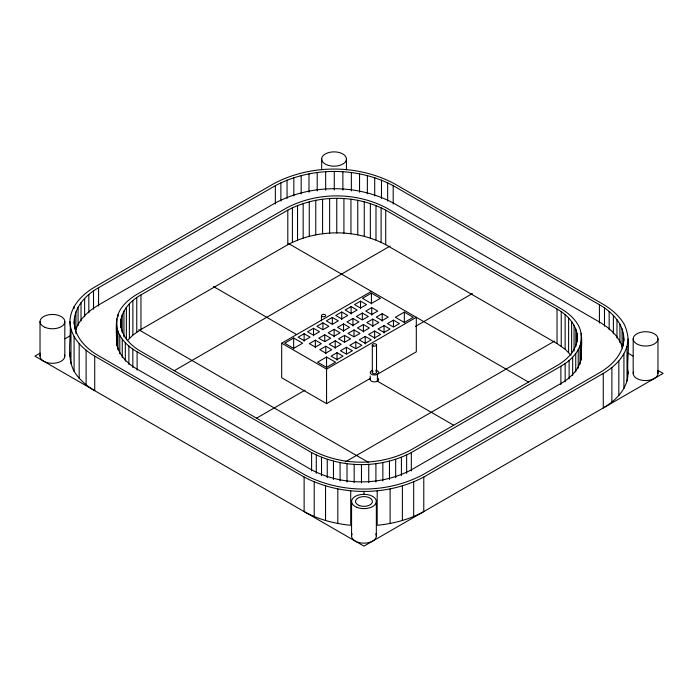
<?xml version="1.0" encoding="UTF-8"?>
<svg xmlns="http://www.w3.org/2000/svg" width="698" height="698" viewBox="0 0 698 698"><rect width="100%" height="100%" fill="white"/><g stroke="black" fill="none" stroke-linecap="round" stroke-linejoin="round"><path stroke-width="1.05" d="M74.163 323.898C73.281 307.949 85.557 295.053 98.575 287.724L275.344 185.668C311.317 166.7 357.228 166.7 393.192 185.668L599.425 304.729C612.443 312.058 624.719 324.963 623.838 340.912M116.461 344.638C117.107 332.117 113.556 317.529 122.263 306.884C126.268 301.684 131.486 297.575 137.113 294.268L286.677 207.917C317.119 191.871 355.954 191.871 386.395 207.917L560.887 308.656C567.806 312.713 574.201 318.052 578.214 325.094C583.868 335.11 580.719 347.081 581.539 357.952M116.845 336.122C114.298 350.405 125.518 362.637 137.113 369.102L311.605 469.85C342.081 485.887 380.846 485.887 411.323 469.85L560.887 383.499C572.482 377.033 583.702 364.801 581.155 350.509M120.684 327.502C119 313.376 129.226 301.3 140.961 294.922L287.812 210.133C317.695 194.376 355.832 194.376 385.715 210.133L557.039 309.048C568.774 315.426 579 327.502 577.316 341.627M577.316 337.309C577.15 349.881 567.308 359.697 557.039 365.578L410.188 450.358C380.305 466.116 342.168 466.116 312.285 450.358L140.961 351.443C130.692 345.571 120.85 335.755 120.684 323.183M581.539 337.439C581.364 350.248 571.348 360.247 560.887 366.223L411.323 452.574C380.881 468.628 342.046 468.628 311.605 452.574L137.113 351.836C126.652 345.85 116.636 335.851 116.461 323.052M623.838 338.748C623.637 353.886 611.788 365.7 599.425 372.776L422.656 474.832C386.683 493.8 340.772 493.8 304.808 474.832L98.575 355.762C86.212 348.686 74.363 336.872 74.163 321.743M69.948 321.612C70.306 336.977 82.207 348.852 94.727 356.154L94.727 390.697C86.552 385.767 79.057 379.52 74.084 371.249C66.074 355.989 71.624 337.98 69.948 321.612C70.306 306.248 82.207 294.373 94.727 287.07L274.218 183.443C310.802 164.266 357.28 164.266 393.873 183.443L603.273 304.337C611.448 309.266 618.943 315.522 623.916 323.785C631.926 339.054 626.376 357.062 628.052 373.421C627.694 388.795 615.793 400.669 603.273 407.964L603.273 373.421C615.793 366.127 627.694 354.252 628.052 338.879M69.948 356.154L70.472 352.333M75.401 331.114C78.717 319.457 88.472 310.959 98.575 304.991L275.344 202.935C311.317 183.967 357.228 183.967 393.192 202.935L599.425 322.005C609.529 327.964 619.283 336.462 622.599 348.119M127.882 340.092L132.873 335.075L140.961 329.465L287.812 244.675C317.695 228.918 355.832 228.918 385.715 244.675L557.039 343.591L565.127 349.209L571.025 355.273M40.161 353.118L34.9 356.154L363.955 546.133L663.1 373.421L657.839 370.394M65.019 338.766L70.585 335.546M174.186 370.725L390.13 246.054M370.498 378.281L326.568 403.645L281.695 377.74L281.695 343.198L371.432 291.389M293.657 338.015L284.688 343.198L293.657 348.381L302.635 343.198L293.657 338.015L293.657 348.817M371.432 293.116L362.463 298.299L371.432 303.482L380.41 298.299L371.432 293.116L371.432 303.909M304.119 333.705L298.142 337.16L304.119 340.615L310.104 337.16L304.119 333.705L304.119 341.261M313.524 328.278L307.539 331.733L313.524 335.188L319.51 331.733L313.524 328.278L313.524 335.834M322.921 322.851L316.944 326.306L322.921 329.761L328.906 326.306L322.921 322.851L322.921 329.325M332.327 317.424L326.341 320.879L332.327 324.326L338.312 320.879L332.327 317.424L332.327 323.898M341.732 311.997L335.747 315.444L341.732 318.899L347.709 315.444L341.732 311.997L341.732 319.553M351.129 306.562L345.144 310.017L351.129 313.472L357.114 310.017L351.129 306.562L351.129 314.117M360.534 301.135L354.549 304.59L360.534 308.045L366.511 304.59L360.534 301.135L360.534 308.691M315.339 340.179L309.354 343.634L315.339 347.089L321.324 343.634L315.339 340.179L315.339 347.735M324.745 334.752L318.759 338.207L324.745 341.662L330.721 338.207L324.745 334.752L324.745 341.235M334.141 329.325L328.156 332.78L334.141 336.235L340.127 332.78L334.141 329.325L334.141 336.881M343.547 323.898L337.562 327.353L343.547 330.808L349.524 327.353L343.547 323.898L343.547 331.454M352.944 318.471L346.967 321.926L352.944 325.381L358.929 321.926L352.944 318.471L352.944 326.027M362.349 313.044L356.364 316.499L362.349 319.954L368.335 316.499L362.349 313.044L362.349 319.518M371.746 307.617L365.769 311.072L371.746 314.519L377.731 311.072L371.746 307.617L371.746 315.173M325.809 346.225L319.824 349.681L325.809 353.136L331.794 349.681L325.809 346.225L325.809 353.781M335.214 340.799L329.229 344.254L335.214 347.709L341.191 344.254L335.214 340.799L335.214 348.354M344.611 335.372L338.626 338.827L344.611 342.282L350.597 338.827L344.611 335.372L344.611 341.846M354.017 329.945L348.032 333.4L354.017 336.855L359.994 333.4L354.017 329.945L354.017 336.419M363.414 324.518L357.437 327.973L363.414 331.419L369.399 327.973L363.414 324.518L363.414 332.074M372.819 319.091L366.834 322.537L372.819 325.992L378.805 322.537L372.819 319.091L372.819 326.647M382.216 313.655L376.239 317.11L382.216 320.565L388.201 317.11L382.216 313.655L382.216 321.211M326.568 357.018L317.59 362.201L326.568 367.384L335.537 362.201L326.568 357.018L326.568 367.811M404.343 312.111L395.365 317.293L404.343 322.476L413.312 317.293L404.343 312.111L404.343 322.904M337.029 352.699L331.044 356.154L337.029 359.61L343.015 356.154L337.029 352.699L337.029 360.255M346.426 347.272L340.45 350.728L346.426 354.183L352.411 350.728L346.426 347.272L346.426 353.755M355.832 341.846L349.846 345.301L355.832 348.756L361.817 345.301L355.832 341.846L355.832 348.328M365.229 336.419L359.252 339.874L365.229 343.329L371.214 339.874L365.229 336.419L365.229 343.974M374.634 330.992L368.649 334.447L374.634 337.902L380.619 334.447L374.634 330.992L374.634 338.547M384.04 325.565L378.054 329.02L384.04 332.475L390.016 329.02L384.04 325.565L384.04 333.121M393.436 320.138L387.451 323.593L393.436 327.048L399.422 323.593L393.436 320.138L393.436 326.612M281.695 343.198L326.568 369.102L416.305 317.293L416.305 351.836L377.976 373.962M256.454 418.224L305.061 390.156M415.371 326.472L472.398 293.544M345.257 461.936L554.657 341.043M94.727 356.154L304.127 477.048C340.72 496.226 387.198 496.226 423.782 477.048L603.273 373.421M377.19 490.755L377.19 525.297C393.393 523.64 409.49 519.556 423.782 511.59L423.782 477.048M304.127 477.048L304.127 511.59C318.428 519.556 334.517 523.64 350.719 525.297L350.719 490.755M627.415 352.822L632.981 356.041M288.239 243.358L528.482 382.059M213.448 286.529L296.65 334.569M377.042 380.977L453.7 425.239M138.666 329.709L368.631 462.477M627.528 369.6L628.052 373.421M657.97 338.879A12.389 7.154 0 0 1 639.385 345.074A12.389 7.154 0 0 1 639.385 332.684A12.389 7.154 0 0 1 657.97 338.879L657.97 373.421M633.182 338.879L633.182 373.421M627.013 346.522L627.013 381.064M623.916 353.982L623.916 388.524M623.393 333.784L623.393 345.876M622.066 328.898L622.066 347.246M619.911 324.16L619.911 342.509M618.829 361.058L618.829 395.6M616.98 319.64L616.98 337.998M613.368 315.409L613.368 333.757M611.893 367.593L611.893 402.135M609.162 311.491L609.162 329.84M604.485 307.923L604.485 326.28M599.425 304.729L599.425 323.087M581.155 333.243L581.155 359.994M580.038 345.78L580.038 364.138M578.214 349.794L578.214 368.143M576.949 333.182L576.949 341.819M575.85 329.124L575.85 346.391M575.737 353.607L575.737 371.964M574.053 325.189L574.053 351.094M572.674 357.193L572.674 375.55M571.618 321.438L571.618 353.825M569.123 360.508L569.123 378.857M568.617 317.922L568.617 352.464M565.127 314.667L565.127 349.209M565.162 363.527L565.162 381.876M561.244 311.701L561.244 346.243M560.887 366.223L560.887 384.581M557.039 309.048L557.039 343.591M413.687 482.03L413.687 516.572M411.323 452.574L411.323 470.932M406.637 455.044L406.637 473.401M402.371 486.035L402.371 520.577M401.411 457.338L401.411 475.687M395.679 459.389L395.679 477.737M393.192 185.668L393.192 204.017M390.103 488.966L390.103 523.509M389.467 461.151L389.467 479.5M387.66 182.745L387.66 201.094M385.715 210.133L385.715 244.675M382.853 462.582L382.853 480.931M381.483 180.04L381.483 198.389M381.117 207.707L381.117 242.25M377.417 374.285L377.417 381.195M376.545 344.925L376.545 372.558M376.344 501.478L376.344 536.02M375.986 205.465L375.986 240.007M375.908 463.638L375.908 481.986M374.704 177.615L374.704 195.964M372.313 344.925L372.313 372.558M370.35 203.45L370.35 237.992M370.193 376.013L370.193 379.468M368.745 464.283L368.745 482.632M367.366 175.53L367.366 193.878M364.26 201.722L364.26 236.264M363.955 491.357L363.955 494.594M361.468 464.502L361.468 482.85M359.549 173.837L359.549 192.194M357.76 200.317L357.76 234.86M354.183 464.283L354.183 482.632M351.565 501.478L351.565 536.02M351.347 172.598L351.347 190.947M350.946 199.279L350.946 233.821M347.019 463.638L347.019 481.986M346.435 159.022A12.389 7.154 0 0 1 327.851 165.217A12.389 7.154 0 0 1 327.851 152.827A12.389 7.154 0 0 1 346.435 159.022L346.435 169.815M343.913 198.642L343.913 233.184M342.875 171.83L342.875 190.179M340.074 462.582L340.074 480.931M337.815 488.966L337.815 523.509M336.759 198.433L336.759 232.975M334.272 171.577L334.272 189.926M333.461 461.151L333.461 479.5M329.613 198.642L329.613 233.184M327.249 459.389L327.249 477.737M326.568 369.102L326.568 403.645M325.661 171.83L325.661 190.179M325.547 486.035L325.547 520.577M322.581 199.279L322.581 233.821M321.656 159.022L321.656 169.815M321.516 457.338L321.516 475.687M321.455 315.566L321.455 320.879M317.197 172.598L317.197 190.947M316.29 455.044L316.29 473.401M315.766 200.317L315.766 234.86M314.222 482.03L314.222 516.572M311.605 452.574L311.605 470.932M309.266 201.722L309.266 236.264M308.987 173.837L308.987 192.194M303.168 203.45L303.168 237.992M301.17 175.53L301.17 193.878M297.54 205.465L297.54 240.007M293.832 177.615L293.832 195.964M292.41 207.707L292.41 242.25M287.812 210.133L287.812 244.675M287.053 180.04L287.053 198.389M280.875 182.745L280.875 201.094M275.344 185.668L275.344 204.017M140.961 294.922L140.961 329.465M137.113 351.836L137.113 370.184M136.756 297.575L136.756 332.117M132.873 300.533L132.873 335.075M132.838 349.131L132.838 367.48M129.383 303.787L129.383 338.329M128.877 346.121L128.877 364.469M126.382 307.312L126.382 339.69M125.326 342.805L125.326 361.154M123.947 311.055L123.947 336.968M122.263 339.219L122.263 357.568M122.15 314.99L122.15 332.265M121.051 319.056L121.051 327.694M119.786 335.398L119.786 353.746M117.962 314.711L117.962 316.866M117.962 331.393L117.962 349.742M116.845 318.846L116.845 345.606M98.575 287.724L98.575 306.073M93.515 290.918L93.515 309.266M88.838 294.477L88.838 312.835M86.107 350.326L86.107 384.868M84.633 298.395L84.633 316.744M81.02 302.635L81.02 320.984M79.171 343.791L79.171 378.333M78.089 307.146L78.089 325.495M75.934 311.884L75.934 330.233M75.934 331.602L75.934 333.757M74.607 316.77L74.607 328.871M74.084 306.518L74.084 308.673M74.084 336.706L74.084 371.249M70.987 329.255L70.987 363.798M64.818 321.612L64.818 356.154M40.03 321.612L40.03 356.154M64.548 354.689A12.389 7.154 0 0 1 52.42 363.309A12.389 7.154 0 0 1 40.292 354.689M375.768 533.848A12.389 7.154 0 0 1 363.955 543.166A12.389 7.154 0 0 1 352.15 533.848M657.507 371.484A12.389 7.154 0 0 1 645.571 380.576A12.389 7.154 0 0 1 633.653 371.484M377.915 378.089A4.232 2.443 0 0 1 374.835 381.902A4.232 2.443 0 0 1 370.542 378.499M375.707 370.237A4.232 2.443 0 0 1 377.932 373.927A4.232 2.443 0 0 1 371.17 374.119A4.232 2.443 0 0 1 372.749 370.324M375.925 371.694A2.111 1.222 0 0 1 375.873 373.447A2.111 1.222 0 0 1 372.845 373.369A2.111 1.222 0 0 1 373.072 371.624M45.152 327.406A12.389 7.154 0 0 0 64.748 322.354A12.389 7.154 0 0 0 47.368 315.077A12.389 7.154 0 0 0 45.152 327.406M356.687 507.263A12.389 7.154 0 0 0 376.283 502.211A12.389 7.154 0 0 0 358.903 494.943A12.389 7.154 0 0 0 356.687 507.263M359.217 505.518A8.463 4.886 0 0 0 372.4 501.818A8.463 4.886 0 0 0 360.264 497.081A8.463 4.886 0 0 0 359.217 505.518M373.186 345.92A2.111 1.222 0 0 0 376.527 345.056A2.111 1.222 0 0 0 373.561 343.809A2.111 1.222 0 0 0 373.186 345.92M322.328 316.552A2.111 1.222 0 0 0 325.678 315.697A2.111 1.222 0 0 0 322.712 314.449A2.111 1.222 0 0 0 322.328 316.552"/></g></svg>
